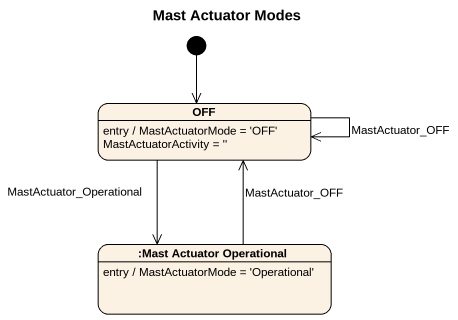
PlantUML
@startuml
title Mast Actuator Modes
hide empty description
state OFF
OFF : entry / MastActuatorMode = 'OFF' MastActuatorActivity = ''
state ":Mast Actuator Operational" as Mast_Actuator_Operational
Mast_Actuator_Operational : entry / MastActuatorMode = 'Operational'
[*] --> OFF
OFF --> OFF : MastActuator_OFF
OFF --> Mast_Actuator_Operational : MastActuator_Operational
Mast_Actuator_Operational -up-> OFF : MastActuator_OFF
@enduml
